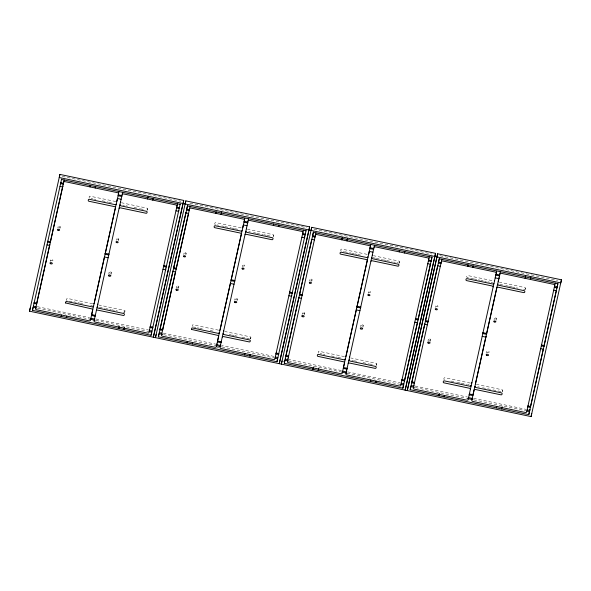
<?xml version="1.0" encoding="UTF-8"?>
<svg xmlns="http://www.w3.org/2000/svg" width="591" height="591" viewBox="0 0 591 591"><rect width="100%" height="100%" fill="white"/><g stroke="black" fill="none" stroke-linecap="round" stroke-linejoin="round"><path stroke-width="0.44" stroke-dasharray="2.96 2.22" d="M124.671 312.44L124.996 310.814L124.531 310.423L98.948 305.045M147.395 210.226L147.72 208.608L147.262 208.217L121.68 202.779M250.577 338.894L250.902 337.269L250.444 336.885L224.853 331.499A1.337 0.717 11.6 0 1 224.617 331.44M273.308 236.688L273.626 235.063L273.168 234.679L247.585 229.234M376.489 365.356L376.807 363.731L376.349 363.339L350.759 357.961M399.213 263.143L399.538 261.517L399.073 261.133L373.497 255.689M502.394 391.811L502.719 390.186L502.254 389.801L476.671 384.416A1.337 0.717 11.6 0 1 476.435 384.357M525.118 289.605L525.443 287.98L524.985 287.588L499.402 282.151M50.294 261.466L50.619 259.907M57.852 228.074L58.169 226.516M59.942 228.51L60.26 226.951A1.071 0.569 11.6 0 0 58.797 226.139A1.071 0.569 11.6 0 0 58.583 227.107A1.071 0.569 11.6 0 0 60.26 226.951M108.81 273.759L109.128 272.2M116.361 240.367L116.686 238.808M111.145 274.254L111.463 272.695A1.197 0.635 11.6 0 0 109.83 271.786A1.197 0.635 11.6 0 0 109.594 272.865A1.197 0.635 11.6 0 0 111.463 272.695M118.451 240.803L118.776 239.244A1.071 0.569 11.6 0 0 117.314 238.439A1.071 0.569 11.6 0 0 117.099 239.399A1.071 0.569 11.6 0 0 118.776 239.244M176.207 287.92L176.524 286.362M183.757 254.529L184.074 252.97M178.541 288.415L178.859 286.857A1.197 0.635 11.6 0 0 177.226 285.948A1.197 0.635 11.6 0 0 176.99 287.027A1.197 0.635 11.6 0 0 178.859 286.857M185.847 254.965L186.165 253.406A1.071 0.569 11.6 0 0 184.71 252.601A1.071 0.569 11.6 0 0 184.495 253.561A1.071 0.569 11.6 0 0 186.165 253.406M234.716 300.221L235.033 298.662M242.273 266.822L242.591 265.263M237.05 300.708L237.375 299.149A1.197 0.635 11.6 0 0 235.743 298.241A1.197 0.635 11.6 0 0 235.499 299.319A1.197 0.635 11.6 0 0 237.375 299.149M302.112 314.382L302.429 312.824M309.662 280.984L309.987 279.425M304.446 314.87L304.764 313.311A1.197 0.635 11.6 0 0 303.131 312.403A1.197 0.635 11.6 0 0 302.895 313.481A1.197 0.635 11.6 0 0 304.764 313.311M311.752 281.427L312.07 279.868A1.071 0.569 11.6 0 0 310.615 279.055A1.071 0.569 11.6 0 0 310.401 280.023A1.071 0.569 11.6 0 0 312.07 279.868M360.621 326.675L360.946 325.116M368.178 293.284L368.496 291.725M362.963 327.163L363.28 325.611A1.197 0.635 11.6 0 0 361.648 324.703A1.197 0.635 11.6 0 0 361.404 325.781A1.197 0.635 11.6 0 0 363.28 325.611M428.017 340.837L428.335 339.278M435.574 307.446L435.892 305.887M430.351 341.325L430.676 339.773A1.197 0.635 11.6 0 0 429.044 338.865A1.197 0.635 11.6 0 0 428.8 339.943A1.197 0.635 11.6 0 0 430.676 339.773M486.526 353.13L486.851 351.571M494.083 319.738L494.401 318.18M496.174 320.182L496.492 318.623A1.071 0.569 11.6 0 0 495.036 317.81A1.071 0.569 11.6 0 0 494.822 318.771A1.071 0.569 11.6 0 0 496.492 318.623M124.989 310.881L124.568 312.307L122.396 312.018M147.72 208.675L146.952 210.16M250.902 337.335L250.547 338.709L249.89 338.806M273.345 236.385L273.626 235.129M376.807 363.797L376.046 365.29M399.531 261.584L399.102 263.01M502.431 391.508L502.712 390.252M525.436 288.046L525.007 289.464L522.836 289.176M367.24 254.374L341.746 249.077C339.116 249.365 341.849 252.867 343.703 251.53M99.295 307.217L104.866 308.376M105.663 308.539L108.057 309.034M109.645 309.366L111.241 309.699M112.039 309.861L114.425 310.364M116.021 310.689L117.616 311.021M229.182 334.499L230.778 334.831M231.569 335.001L233.962 335.496M234.76 335.658L237.146 336.153M241.926 337.151L245.908 337.978M246.706 338.141L249.099 338.636M351.904 360.296L353.499 360.628M354.29 360.791L356.683 361.286M363.051 362.615L368.629 363.775M369.427 363.938L372.611 364.603M477.809 386.75L479.404 387.083M482.588 387.748L492.148 389.735M492.946 389.897L500.909 391.552M62.218 176.347L180.809 201.272M189.918 203.186L306.714 227.727M314.028 229.264L431.726 253.997M439.933 255.718L557.631 280.452M91.095 198.45L92.684 198.783M94.279 199.123L95.868 199.455M102.236 200.792L107.806 201.959M108.604 202.129L111.788 202.802M122.832 205.121L124.42 205.454M126.016 205.786L127.604 206.126M133.972 207.463L139.542 208.63M140.34 208.8L143.524 209.465M217 224.905L218.596 225.245M221.773 225.91L224.166 226.412M224.957 226.582L231.325 227.919M232.123 228.089L234.509 228.584M235.307 228.754L237.693 229.256M248.737 231.576L250.333 231.908M253.517 232.581L255.903 233.083M256.701 233.253L263.061 234.59M263.859 234.753L266.245 235.255M267.043 235.425L271.823 236.43M344.501 251.7L350.869 253.037M351.66 253.207L354.053 253.709M354.844 253.871L357.237 254.374M358.028 254.544L360.414 255.046M373.054 257.698L375.44 258.201M376.238 258.37L382.606 259.708M383.404 259.877L385.79 260.372M386.58 260.542L392.158 261.717M393.746 262.049L395.342 262.382M396.93 262.714L398.526 263.054M473.59 278.826C473.214 278.738 463.255 278.036 467.651 275.539L493.145 280.836A1.337 0.717 11.6 0 0 493.382 280.873M474.388 278.996L476.774 279.499M478.363 279.831L479.958 280.164M480.756 280.333L483.142 280.836M484.731 281.168L486.327 281.501M487.915 281.833L489.511 282.173M491.099 282.505L492.695 282.838M499.757 284.323L505.327 285.497M506.125 285.66L508.511 286.162M509.309 286.332L511.695 286.834M512.493 287.004L514.879 287.499M516.468 287.839L518.063 288.172M92.676 303.73L67.211 298.374C63.414 300.701 71.792 302.141 73.136 301.676M218.589 330.184L192.998 324.814L192.385 325.043L192.171 326.513M344.494 356.639L318.904 351.268L318.32 351.438L318.246 353.108M37.336 306.67L89.581 317.648M95.853 318.97L148.097 329.948A1.337 0.717 11.6 0 0 148.585 330M163.249 333.132L215.486 344.11A1.337 0.717 11.6 0 0 215.73 344.147M274.002 356.403L221.758 345.425A1.337 0.717 11.6 0 1 221.522 345.366M341.399 370.564L289.154 359.587A1.337 0.717 11.6 0 1 288.918 359.527M347.663 371.887L399.908 382.865A1.337 0.717 11.6 0 0 400.403 382.916M415.059 386.049L467.304 397.026A1.337 0.717 11.6 0 0 467.54 397.063M473.576 398.341L525.813 409.319A1.337 0.717 11.6 0 0 526.056 409.356M37.602 308.184L89.714 319.133M96.001 320.455L148.112 331.411M163.508 334.646L214.718 345.403M221.906 346.917L274.017 357.865M288.519 360.909L340.63 371.865M346.917 373.18L399.922 384.32M415.325 387.556L466.535 398.319M473.723 399.826L525.827 410.782M217.111 347.36L218.899 347.737M282.003 360.998L283.798 361.374M450.859 381.047L456.429 382.237M457.227 382.399L460.411 383.079M461.202 383.249L466.772 384.431M467.57 384.601L469.165 384.94M320.182 353.581L321.77 353.913M323.358 354.253L324.954 354.593M331.322 355.945L336.892 357.127M337.683 357.296L340.867 357.976M193.479 326.949L195.865 327.458M197.453 327.798L199.049 328.138M199.839 328.3L202.233 328.81M210.189 330.502L214.164 331.344M73.934 301.846L76.32 302.356M77.916 302.688L79.504 303.028M80.302 303.198L82.688 303.708M90.645 305.399L92.24 305.732M215.412 224.573C214.289 224.477 214.792 222.26 215.841 222.622L241.327 227.919A1.337 0.717 11.6 0 0 241.571 227.956M444.491 379.695C443.376 379.592 443.878 377.383 444.927 377.745L470.399 383.101A1.337 0.717 11.6 0 0 470.643 383.138M89.16 197.985L89.204 196.375L89.817 196.146L115.422 201.465A1.337 0.717 11.6 0 0 115.91 201.509M436.306 306.478A1.071 0.569 11.6 0 0 437.983 306.323A1.071 0.569 11.6 0 0 436.52 305.51A1.071 0.569 11.6 0 0 436.306 306.478M487.316 352.236A1.197 0.635 11.6 0 0 489.185 352.066A1.197 0.635 11.6 0 0 487.553 351.157A1.197 0.635 11.6 0 0 487.316 352.236M368.91 292.316A1.071 0.569 11.6 0 0 370.587 292.161A1.071 0.569 11.6 0 0 369.124 291.348A1.071 0.569 11.6 0 0 368.91 292.316M243.004 265.861A1.071 0.569 11.6 0 0 244.681 265.706A1.071 0.569 11.6 0 0 243.219 264.894A1.071 0.569 11.6 0 0 243.004 265.861M51.077 260.572A1.197 0.635 11.6 0 0 52.954 260.395A1.197 0.635 11.6 0 0 51.321 259.493A1.197 0.635 11.6 0 0 51.077 260.572"/><path stroke-width="0.89" d="M437.635 253.783L407.273 390.577L437.635 253.783L561.45 279.802L531.087 416.596L29.55 311.198L30.193 308.088M183.727 200.423L153.364 337.217L183.727 200.423L59.913 174.404L59.27 177.522L560.807 282.912L561.45 279.802M180.211 203.961L151.067 335.282L32.475 310.356L33.111 307.239L36.708 308M49.814 244.578L49.637 245.457L47.021 244.91M61.39 315.513L61.205 316.399L61.516 315.003M90.179 186.01L90.002 186.896L90.312 185.5M66.613 316.613L66.428 317.493L66.739 316.104M95.402 187.111L95.225 187.997L95.535 186.601M118.857 327.591L118.673 328.47L119.168 326.195M147.647 198.088L147.469 198.975L147.957 196.692M124.08 328.685L123.896 329.571L124.391 327.296M152.877 199.189L152.692 200.068L153.003 198.679M149.56 329.667L149.383 330.554L151.99 331.1M151.067 335.282L151.702 332.164L149.006 331.595M165.798 268.949L165.613 269.836L163.005 269.282M178.8 210.462L178.622 211.349L176.007 210.802M156.098 334.543L155.455 337.66L185.818 200.866L309.64 226.885L279.277 363.679L309.64 226.885M185.182 203.984L185.818 200.866M306.116 230.416L276.972 361.736L158.381 336.818L159.016 333.701L162.614 334.454M162.717 329.519L162.54 330.399L159.925 329.852L160.109 328.973L162.717 329.519L175.593 271.439M189.349 209.768L189.164 210.647L186.557 210.1L186.734 209.214L189.349 209.768L190.073 206.325M187.295 341.967L187.111 342.854L187.421 341.458M216.084 212.472L215.907 213.351L216.217 211.962M192.518 343.068L192.334 343.955L192.644 342.558M221.315 213.565L221.13 214.452L221.625 212.176M216.956 343.829L216.779 344.716L220.436 345.484L220.613 344.597M244.763 354.046L244.578 354.932L244.888 353.536M273.559 224.543L273.374 225.43L273.685 224.033M249.986 355.147L249.808 356.026L250.111 354.637M278.782 225.644L278.597 226.53L278.908 225.134M276.972 361.736L277.607 358.619L274.918 358.05M291.703 295.404L291.526 296.29L288.91 295.744M304.705 236.925L304.528 237.804L301.912 237.257M282.003 360.998L281.36 364.115L311.723 227.321L435.545 253.34L405.182 390.134L435.545 253.34M311.088 230.438L311.723 227.321M284.286 363.273L313.393 232.381L431.984 257.299L402.877 388.191L284.286 363.273L284.928 360.155L288.519 360.909M288.009 358.759L287.824 359.646L285.217 359.099M313.2 368.429L313.016 369.309L313.511 367.033L313.326 367.92M341.997 238.927L341.812 239.813L342.307 237.538L342.123 238.417M318.423 369.523L318.246 370.409L318.734 368.134M347.22 240.027L347.035 240.906L347.53 238.631M356.484 309.019L356.307 309.906L359.963 310.674M346.518 371.059L346.341 371.938L342.684 371.17M370.668 380.501L370.491 381.387L370.793 379.991M399.464 251.005L399.28 251.884L399.59 250.495M375.891 381.601L375.713 382.488L376.024 381.092M404.687 252.098L404.503 252.985L404.813 251.589M402.877 388.191L403.52 385.073L400.824 384.512M410.191 389.728L439.298 258.836L557.889 283.761L528.782 414.653L410.191 389.728L410.834 386.617L414.424 387.371M413.914 385.221L413.73 386.1L411.122 385.554M439.106 394.884L438.928 395.771L439.416 393.495M467.902 265.381L467.717 266.268L468.028 264.879M444.329 395.985L444.151 396.864L444.462 395.475M473.125 266.482L472.948 267.368L473.251 265.972M486.053 336.242L485.868 337.129L482.212 336.36M499.055 277.763L498.87 278.642L495.214 277.873M496.573 406.963L496.396 407.842L496.706 406.453M525.369 277.46L525.185 278.346L525.68 276.071L525.495 276.95M501.803 408.056L501.619 408.942L502.106 406.667M530.592 278.56L530.415 279.44L530.903 277.164M528.782 414.653L529.824 409.74M529.898 409.593L529.713 410.472L527.098 409.925M531.087 416.596L531.73 413.478M29.55 311.198L59.913 174.404M32.475 310.356L61.619 179.036M36.775 303.065L49.688 244.984M50.272 242.347L62.801 186.025L62.639 186.978L60.031 186.431M63.385 183.387L64.168 179.863M91.627 314.597L93.385 306.707A1.337 0.717 11.6 0 0 93.112 306.131M94.338 302.422L104.541 256.516M105.132 253.871L116.124 204.442A1.337 0.717 11.6 0 0 116.087 204.161M117.461 198.406L116.878 201.036A1.337 0.717 11.6 0 1 116.73 201.272M118.34 194.461L118.924 191.831M122.581 192.6L119.899 204.922A1.337 0.717 11.6 0 0 121.044 205.89L146.509 211.305C147.624 211.401 147.107 213.61 146.073 213.255L120.601 207.899A1.337 0.717 11.6 0 0 119.138 208.32M177.536 203.688L148.917 332.644A1.337 0.717 11.6 0 1 147.454 333.065L95.21 322.088A1.337 0.717 11.6 0 1 94.058 321.112L97.042 307.475A1.337 0.717 11.6 0 1 97.759 307.017M160.013 329.217L172.971 270.944M173.569 268.255L185.929 212.671M186.726 209.081L187.524 205.498M158.381 336.818L187.48 205.927L306.072 230.845M176.184 268.802L188.507 213.366M217.828 339.736L219.291 333.161A1.337 0.717 11.6 0 0 219.017 332.593M220.244 328.877L228.289 292.685M228.488 291.806L230.446 282.978M231.236 279.447L242.029 230.896A1.337 0.717 11.6 0 0 241.992 230.623M243.374 224.868L242.783 227.498A1.337 0.717 11.6 0 1 242.635 227.734M244.246 220.916L244.829 218.286M248.493 219.054L245.804 231.384A1.337 0.717 11.6 0 0 246.949 232.352L272.414 237.759C273.537 237.863 273.005 240.057 271.978 239.71L246.506 234.361A1.337 0.717 11.6 0 0 245.043 234.782M303.442 230.15L274.822 359.099A1.337 0.717 11.6 0 1 273.36 359.52L221.123 348.542A1.337 0.717 11.6 0 1 219.97 347.574L222.947 333.93A1.337 0.717 11.6 0 1 223.664 333.472M285.918 355.671L298.876 297.399M299.474 294.71L311.634 240.02M312.432 236.437L313.429 231.953M315.978 232.78L287.359 361.736A1.337 0.717 11.6 0 0 288.511 362.704L340.756 373.682A1.337 0.717 11.6 0 0 342.219 373.261L344.56 362.734A1.337 0.717 11.6 0 0 343.415 361.766L317.951 356.358C316.835 356.255 317.33 354.039 318.386 354.408L343.851 359.756A1.337 0.717 11.6 0 0 345.314 359.335L367.299 260.468A1.337 0.717 11.6 0 0 366.147 259.501L340.675 254.145C339.566 254.049 340.054 251.832 341.11 252.194L366.597 257.491A1.337 0.717 11.6 0 0 368.053 257.07L370.394 246.543A1.337 0.717 11.6 0 0 369.242 245.575L316.998 234.597A1.337 0.717 11.6 0 0 315.535 235.019M343.733 366.198L345.196 359.616A1.337 0.717 11.6 0 0 344.922 359.047M354.194 319.147L345.957 356.218A1.337 0.717 11.6 0 1 345.462 356.632M354.393 318.261L356.358 309.433M356.942 306.788L367.934 257.351A1.337 0.717 11.6 0 0 367.661 256.782M369.279 251.323L368.695 253.953A1.337 0.717 11.6 0 1 368.548 254.189M370.158 247.378L370.742 244.748M374.399 245.516L371.709 257.839A1.337 0.717 11.6 0 0 372.855 258.806L398.319 264.221C399.435 264.317 398.925 266.526 397.883 266.172L372.411 260.816A1.337 0.717 11.6 0 0 370.956 261.237M429.347 256.605L400.728 385.554A1.337 0.717 11.6 0 1 399.272 385.975L347.028 374.997A1.337 0.717 11.6 0 1 345.875 374.029L348.853 360.384A1.337 0.717 11.6 0 1 349.569 359.926M404.517 380.597L417.475 322.324M418.066 319.628L430.425 264.044M431.024 261.355L432.021 256.871M411.831 382.133L424.789 323.861M425.387 321.164L437.746 265.581M438.337 262.892L439.335 258.407M441.891 259.242L413.272 388.191A1.337 0.717 11.6 0 0 414.417 389.159L466.661 400.137A1.337 0.717 11.6 0 0 468.124 399.715L471.101 386.078A1.337 0.717 11.6 0 0 470.643 385.369M496.647 271.203L493.958 283.525A1.337 0.717 11.6 0 1 492.502 283.953L467.016 278.656C465.974 278.295 465.464 280.503 466.58 280.607L492.052 285.955A1.337 0.717 11.6 0 1 493.204 286.93M473.007 394.736L474.758 386.846A1.337 0.717 11.6 0 1 475.482 386.388M485.92 336.663L475.519 383.448A1.337 0.717 11.6 0 0 475.644 383.869M486.511 334.011L497.496 284.581A1.337 0.717 11.6 0 1 497.991 284.168M498.841 278.546L498.257 281.176A1.337 0.717 11.6 0 0 498.531 281.752M499.72 274.601L500.304 271.971M555.259 283.059L526.64 412.016A1.337 0.717 11.6 0 1 525.177 412.437L472.933 401.459A1.337 0.717 11.6 0 1 471.781 400.484L474.122 389.964A1.337 0.717 11.6 0 1 475.578 389.535L501.065 394.832C502.121 395.194 502.616 392.985 501.5 392.882L476.028 387.533A1.337 0.717 11.6 0 1 474.876 386.558L496.861 287.699A1.337 0.717 11.6 0 1 498.324 287.27L523.789 292.626C524.845 292.988 525.325 290.779 524.224 290.676L498.76 285.268A1.337 0.717 11.6 0 1 497.615 284.293L499.956 273.773A1.337 0.717 11.6 0 1 501.419 273.352L553.664 284.33A1.337 0.717 11.6 0 1 554.809 285.298M530.423 407.051L543.38 348.779M543.979 346.09L556.338 290.506M556.936 287.817L557.934 283.333M61.575 179.465L180.166 204.383M117.498 198.502L121.155 199.27M185.936 212.886L188.544 213.432M243.403 224.964L247.06 225.732M311.841 239.34L314.456 239.894M369.309 251.419L372.965 252.187M427.825 263.712L430.433 264.266M437.746 265.802L440.361 266.349M553.73 290.174L556.338 290.72M104.489 256.989L108.146 257.757M172.934 271.372L175.542 271.919M230.401 283.444L234.058 284.212M298.839 297.827L301.447 298.374M414.816 322.198L417.431 322.745M424.744 324.282L427.359 324.836M540.728 348.653L543.336 349.207M33.399 306.182L36.014 306.729M90.866 318.254L94.523 319.022M159.304 332.637L161.919 333.184M275.288 357.008L277.903 357.555M401.193 383.47L403.808 384.017M468.589 397.632L472.246 398.4M89.714 319.133L95.107 320.27M215.619 345.595L221.012 346.725M341.524 372.049L346.917 373.18M467.429 398.511L472.822 399.642M526.729 410.967L529.425 411.535M470.466 389.196A1.337 0.717 11.6 0 0 469.32 388.221L443.856 382.813C442.74 382.709 443.243 380.501 444.292 380.863L469.756 386.211A1.337 0.717 11.6 0 0 471.219 385.79L493.84 283.813A1.337 0.717 11.6 0 0 493.714 283.385M441.44 261.473A1.337 0.717 11.6 0 1 442.903 261.052L495.147 272.03A1.337 0.717 11.6 0 1 496.3 273.005M471.862 382.68A1.337 0.717 11.6 0 1 471.367 383.086M494.601 280.407A1.337 0.717 11.6 0 1 494.305 280.747M374.051 247.311A1.337 0.717 11.6 0 1 375.514 246.89L427.751 257.868A1.337 0.717 11.6 0 1 428.903 258.843M348.217 363.502A1.337 0.717 11.6 0 1 349.673 363.081L375.159 368.378C376.208 368.74 376.711 366.523 375.588 366.427L350.123 361.071A1.337 0.717 11.6 0 1 348.971 360.104L371.591 258.119A1.337 0.717 11.6 0 1 372.086 257.713M349.643 357.26A1.337 0.717 11.6 0 1 349.613 356.986M372.618 255.29A1.337 0.717 11.6 0 1 372.352 254.721M220.044 329.763A1.337 0.717 11.6 0 1 219.556 330.177M248.146 220.857A1.337 0.717 11.6 0 1 249.601 220.436L301.846 231.413A1.337 0.717 11.6 0 1 302.998 232.381M222.305 337.047A1.337 0.717 11.6 0 1 223.76 336.626L249.254 341.923C250.303 342.278 250.798 340.069 249.683 339.973L224.218 334.617A1.337 0.717 11.6 0 1 223.066 333.649L245.686 231.665A1.337 0.717 11.6 0 1 246.181 231.251M223.738 330.805A1.337 0.717 11.6 0 1 223.701 330.532M246.713 228.835A1.337 0.717 11.6 0 1 246.44 228.266M122.234 194.402A1.337 0.717 11.6 0 1 123.696 193.974L175.941 204.951A1.337 0.717 11.6 0 1 177.093 205.927M96.399 310.593A1.337 0.717 11.6 0 1 97.855 310.164L123.349 315.461C124.398 315.823 124.893 313.607 123.778 313.511L98.305 308.162A1.337 0.717 11.6 0 1 97.16 307.187L119.781 205.21A1.337 0.717 11.6 0 1 120.269 204.796M97.833 304.35A1.337 0.717 11.6 0 1 97.796 304.07M120.808 202.381A1.337 0.717 11.6 0 1 120.534 201.804M94.139 303.301A1.337 0.717 11.6 0 1 93.651 303.715M65.564 302.954L91.598 308.849A1.337 0.717 11.6 0 1 92.743 309.824L90.401 320.344A1.337 0.717 11.6 0 1 88.946 320.765L36.701 309.787A1.337 0.717 11.6 0 1 35.549 308.82L63.725 182.102A1.337 0.717 11.6 0 1 65.187 181.681L117.424 192.659A1.337 0.717 11.6 0 1 118.577 193.634L116.242 204.154A1.337 0.717 11.6 0 1 114.787 204.575L89.293 199.278C88.244 198.916 87.741 201.132 88.864 201.236L114.329 206.584A1.337 0.717 11.6 0 1 115.481 207.552L93.504 306.419A1.337 0.717 11.6 0 1 92.041 306.84L66.451 301.469L65.867 301.639L65.564 302.954M191.469 329.416L217.503 335.311A1.337 0.717 11.6 0 1 218.648 336.279L216.313 346.806A1.337 0.717 11.6 0 1 214.851 347.227L162.606 336.249A1.337 0.717 11.6 0 1 161.454 335.274L189.63 208.564A1.337 0.717 11.6 0 1 191.092 208.135L243.337 219.113A1.337 0.717 11.6 0 1 244.489 220.088L242.147 230.616A1.337 0.717 11.6 0 1 240.692 231.037L215.198 225.74C214.156 225.385 213.647 227.594 214.769 227.69L240.242 233.039A1.337 0.717 11.6 0 1 241.387 234.014L219.409 332.881A1.337 0.717 11.6 0 1 217.946 333.302L192.356 327.931L191.772 328.101L191.469 329.416M34.204 302.511L34.019 303.397L36.635 303.944L36.812 303.057L34.204 302.511M47.827 241.246L47.642 242.125L50.257 242.679L50.434 241.793L47.827 241.246M60.829 182.759L60.644 183.646L63.259 184.193L63.444 183.306L60.829 182.759M91.671 314.589L91.487 315.468L95.144 316.237L95.328 315.358L91.671 314.589M105.294 253.317L105.109 254.204L108.766 254.972L108.951 254.086L105.294 253.317M118.296 194.838L118.111 195.717L121.768 196.485L121.953 195.606L118.296 194.838M150.247 326.601L150.062 327.488L152.677 328.035L152.855 327.155L150.247 326.601M163.803 265.618L163.626 266.497L166.234 267.051L166.418 266.164L163.803 265.618M176.805 207.131L176.628 208.017L179.243 208.564L179.42 207.677L176.805 207.131M173.732 267.701L173.547 268.587L176.162 269.134L176.34 268.248L173.732 267.701M217.577 341.044L217.392 341.93L221.049 342.699L221.233 341.812L217.577 341.044M231.199 279.779L231.015 280.659L234.671 281.427L234.856 280.548L231.199 279.779M244.201 221.293L244.024 222.179L247.681 222.947L247.858 222.061L244.201 221.293M276.152 353.063L275.967 353.95L278.583 354.497L278.76 353.61L276.152 353.063M289.708 292.072L289.531 292.959L292.139 293.505L292.323 292.619L289.708 292.072M302.718 233.585L302.533 234.472L305.148 235.019L305.325 234.139L302.718 233.585M286.014 355.427L285.83 356.314L288.445 356.861L288.63 355.974L286.014 355.427M299.637 294.155L299.46 295.042L302.067 295.589L302.252 294.71L299.637 294.155M312.639 235.676L312.462 236.555L315.069 237.109L315.254 236.223L312.639 235.676M343.482 367.506L343.305 368.385L346.961 369.153L347.139 368.274L343.482 367.506M357.104 306.234L356.927 307.121L360.584 307.889L360.761 307.002L357.104 306.234M370.106 247.747L369.929 248.634L373.586 249.402L373.763 248.516L370.106 247.747M402.057 379.518L401.873 380.405L404.488 380.951L404.672 380.072L402.057 379.518M415.621 318.527L415.436 319.413L418.051 319.96L418.229 319.081L415.621 318.527M428.623 260.047L428.438 260.926L431.053 261.481L431.238 260.594L428.623 260.047M411.92 381.882L411.742 382.769L414.35 383.315L414.535 382.436L411.92 381.882M425.542 320.618L425.365 321.497L427.973 322.051L428.157 321.164L425.542 320.618M438.552 262.131L438.367 263.017L440.982 263.564L441.159 262.677L438.552 262.131M469.387 393.961L469.21 394.847L472.866 395.615L473.044 394.729L469.387 393.961M483.01 332.689L482.832 333.575L486.489 334.343L486.666 333.457L483.01 332.689M496.019 274.209L495.834 275.088L499.491 275.857L499.676 274.978L496.019 274.209M527.962 405.98L527.785 406.859L530.393 407.413L530.578 406.527L527.962 405.98M541.526 344.989L541.341 345.868L543.956 346.422L544.134 345.536L541.526 344.989M554.528 286.502L554.351 287.389L556.958 287.935L557.143 287.049L554.528 286.502M435.663 309.595A1.071 0.569 11.6 0 0 437.34 309.44A1.071 0.569 11.6 0 0 435.877 308.628A1.071 0.569 11.6 0 0 435.663 309.595M428.165 343.061A1.197 0.635 11.6 0 0 430.034 342.883A1.197 0.635 11.6 0 0 428.401 341.975A1.197 0.635 11.6 0 0 428.165 343.061M494.179 321.888A1.071 0.569 11.6 0 0 495.856 321.733A1.071 0.569 11.6 0 0 494.394 320.928A1.071 0.569 11.6 0 0 494.179 321.888M486.674 355.354A1.197 0.635 11.6 0 0 488.543 355.184A1.197 0.635 11.6 0 0 486.91 354.275A1.197 0.635 11.6 0 0 486.674 355.354M309.758 283.133A1.071 0.569 11.6 0 0 311.435 282.986A1.071 0.569 11.6 0 0 309.972 282.173A1.071 0.569 11.6 0 0 309.758 283.133M302.252 316.599A1.197 0.635 11.6 0 0 304.129 316.429A1.197 0.635 11.6 0 0 302.496 315.52A1.197 0.635 11.6 0 0 302.252 316.599M368.274 295.434A1.071 0.569 11.6 0 0 369.944 295.278A1.071 0.569 11.6 0 0 368.489 294.466A1.071 0.569 11.6 0 0 368.274 295.434M360.769 328.892A1.197 0.635 11.6 0 0 362.638 328.722A1.197 0.635 11.6 0 0 361.005 327.813A1.197 0.635 11.6 0 0 360.769 328.892M183.853 256.679A1.071 0.569 11.6 0 0 185.53 256.524A1.071 0.569 11.6 0 0 184.067 255.711A1.071 0.569 11.6 0 0 183.853 256.679M176.347 290.144A1.197 0.635 11.6 0 0 178.223 289.974A1.197 0.635 11.6 0 0 176.591 289.065A1.197 0.635 11.6 0 0 176.347 290.144M242.362 268.971A1.071 0.569 11.6 0 0 244.039 268.824A1.071 0.569 11.6 0 0 242.583 268.011A1.071 0.569 11.6 0 0 242.362 268.971M234.863 302.437A1.197 0.635 11.6 0 0 236.732 302.267A1.197 0.635 11.6 0 0 235.1 301.358A1.197 0.635 11.6 0 0 234.863 302.437M108.951 275.982A1.197 0.635 11.6 0 0 110.827 275.812A1.197 0.635 11.6 0 0 109.195 274.904A1.197 0.635 11.6 0 0 108.951 275.982M116.457 242.517A1.071 0.569 11.6 0 0 118.134 242.362A1.071 0.569 11.6 0 0 116.671 241.549A1.071 0.569 11.6 0 0 116.457 242.517M50.442 263.682A1.197 0.635 11.6 0 0 52.311 263.512A1.197 0.635 11.6 0 0 50.678 262.603A1.197 0.635 11.6 0 0 50.442 263.682M57.948 230.224A1.071 0.569 11.6 0 0 59.617 230.069A1.071 0.569 11.6 0 0 58.162 229.256A1.071 0.569 11.6 0 0 57.948 230.224"/></g></svg>
